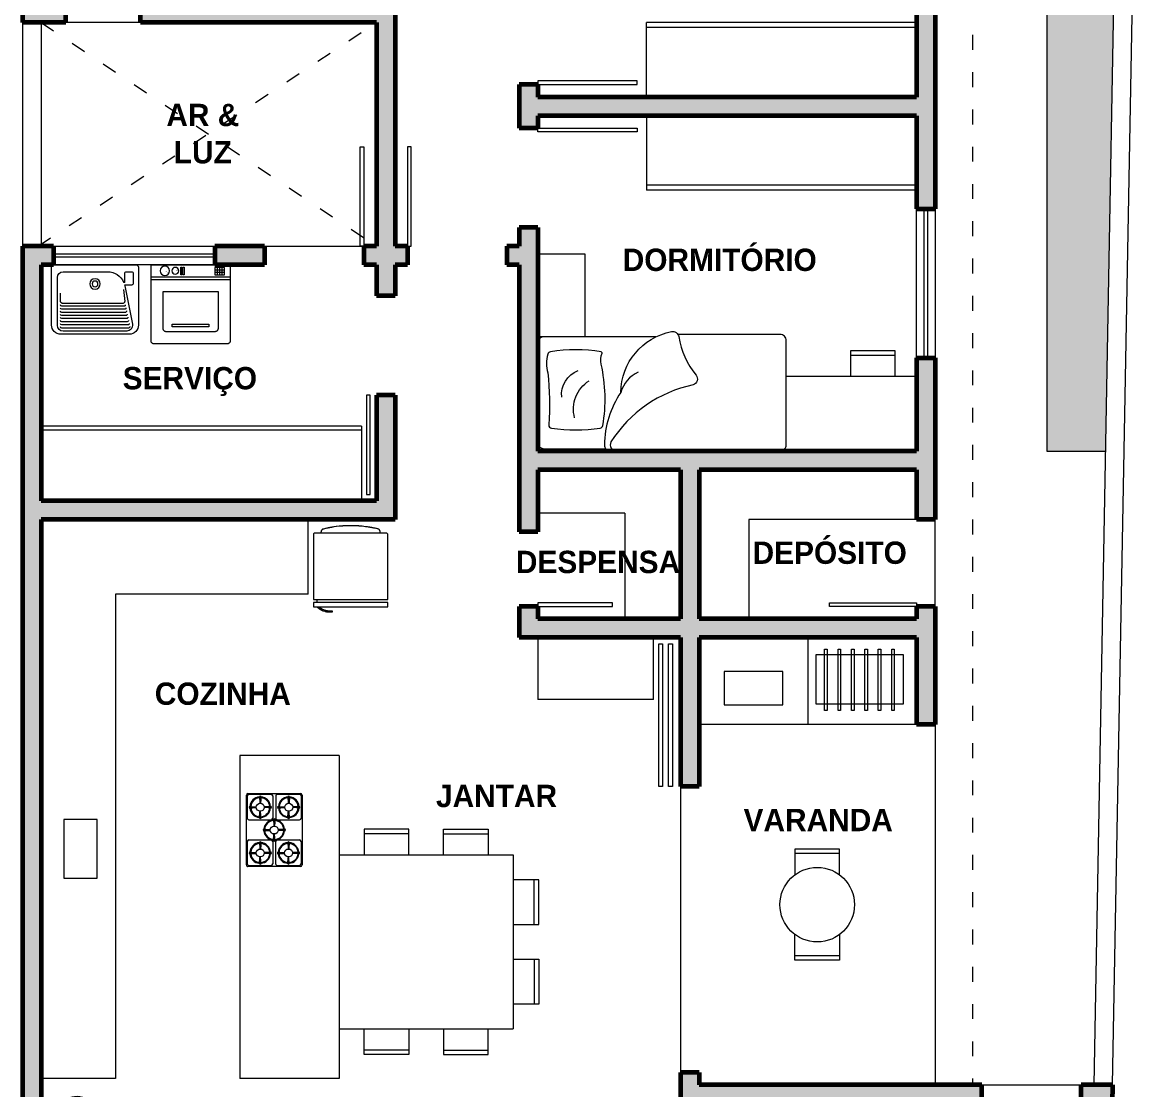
# Model space of a CAD drawing. Header units: millimetres. Extents: x 138.2 to 179, y 16 to 49.9.
# Drawn here: x 145.27 to 154.33, y 30.19 to 38.78 of the extents above; entities that cross this region are included whole.
import ezdxf

# ---------------------------------------------------------------- set-up
doc = ezdxf.new("R2010")
doc.units = ezdxf.units.MM
doc.linetypes.add('ACAD_ISO03W100', pattern=[30, 12, -18])
for name, color, linetype, lineweight in [('PA-plantas', 74, 'Continuous', 5), ('wv_esquadria', 154, 'Continuous', 5), ('wv_grama', 103, 'Continuous', 9), ('wv_legenda', 245, 'Continuous', 9), ('wv_moveis2', 252, 'Continuous', 5), ('wv_parede', 24, 'Continuous', 60), ('wv_paredeHATCH', 11, 'Continuous', 9), ('wv_projecao', 42, 'Continuous', 20), ('wv_terreno', 183, 'Continuous', 20)]:
    doc.layers.add(name, color=color, linetype=linetype, lineweight=lineweight)
doc.styles.add('textstyle6', font='')
doc.styles.get('textstyle6').set_extended_font_data('Fira Code SemiBold', bold=True)

# ---------------------------------------------------------------- blocks, each defined once
blk = doc.blocks.new('*U48')
for points in [[(-0.45, -0.9508), (-0.45, -0.05, -0.414214), (-0.4, 0), (0.4, 0, -0.414214), (0.45, -0.05), (0.45, -0.5467)], [(-0.1651, -0.8077, -0.214606), (-0.0032, -0.6681, -0.145992), (0.4196, -0.5367, -0.416585), (0.47, -0.5867)], [(-0.0032, -0.6681, 0.353448), (-0.4922, -1.0752, 0.420138), (-0.4519, -1.1342, -0.124358), (-0.142, -1.2742, 0.526348), (-0.0632, -1.25, -0.203539), (0.3957, -0.5891, -0.571932), (0.47, -0.6328)], [(0.47, -0.5867), (0.47, -1.95, -0.414214), (0.42, -2), (-0.42, -2, -0.414214), (-0.47, -1.95), (-0.47, -1.1271)]]:
    blk.add_lwpolyline(points, format="xyb")
blk.add_lwpolyline([(0.2578, -0.0875, -0.400937), (0.2859, -0.1103, -0.064456), (0.2851, -0.5019, -0.330691), (0.2634, -0.5242, -0.095544), (-0.2294, -0.5105, 0.134548), (-0.3176, -0.5171, -0.468074), (-0.3292, -0.5103, -0.080263), (-0.33, -0.1011, -0.289335), (-0.3116, -0.0802, -0.140646), (-0.1609, -0.0792, 0.050635)], format="xyb", close=True)
for centre, radius, start, end in [((0.0169, -0.4035), 0.2124, 85.00231, 157.94342), ((0.1329, -0.5579), 0.2709, 75.1892, 147.90522)]:
    blk.add_arc(centre, radius, start, end)
blk = doc.blocks.new('*U47')
for points in [[(-0.18, 0), (-0.18, -0.2069), (0.18, -0.2069), (0.18, 0)], [(-0.18, -0.171), (0.18, -0.171)]]:
    blk.add_lwpolyline(points)
blk = doc.blocks.new('*U53')
at = {"layer": 'wv_moveis2'}
blk.add_lwpolyline([(-0.0104, 0.2468), (0.0104, 0.2468), (0.0104, -0.2468), (-0.0104, -0.2468)], close=True, dxfattribs=at)
blk = doc.blocks.new('*U54')
at = {"color": 0, "linetype": 'ByBlock', "lineweight": -2}
for p in [(0, 0), (0.1081, 0), (0.2163, 0), (0.3244, 0), (0.4325, 0), (0.5406, 0)]:
    blk.add_blockref('*U53', p, dxfattribs=at)
blk = doc.blocks.new('*U55')
for points in [[(0.2553, 0.7025), (0.2533, 0.7045), (0.2523, 0.7052), (0.2516, 0.7059), (0.2509, 0.7062), (0.2502, 0.7069), (0.2492, 0.7076), (0.2485, 0.7082), (0.2475, 0.7089), (0.2462, 0.7103), (0.2451, 0.7106), (0.2445, 0.7113), (0.2435, 0.712), (0.2428, 0.7126), (0.2421, 0.713), (0.2411, 0.7137), (0.2404, 0.7143), (0.2394, 0.7147), (0.2387, 0.7154), (0.2377, 0.716), (0.2367, 0.7164), (0.236, 0.717), (0.235, 0.7174), (0.2343, 0.7181), (0.2333, 0.7184), (0.2326, 0.7191), (0.2316, 0.7194), (0.2306, 0.7201), (0.2299, 0.7204), (0.2289, 0.7208), (0.2279, 0.7215), (0.2272, 0.7218), (0.2262, 0.7221), (0.2252, 0.7228), (0.2245, 0.7231), (0.2235, 0.7235), (0.2225, 0.7242), (0.2214, 0.7245), (0.2208, 0.7248), (0.2167, 0.7262), (0.216, 0.7269), (0.212, 0.7282), (0.2113, 0.7286), (0.2103, 0.7286), (0.2042, 0.7306), (0.2035, 0.7306), (0.2005, 0.7316), (0.1994, 0.7316), (0.1984, 0.7319), (0.1974, 0.7319), (0.1954, 0.7326), (0.1944, 0.7326), (0.1933, 0.733), (0.1923, 0.733), (0.1913, 0.7333), (0.1903, 0.7333), (0.1893, 0.7336), (0.1872, 0.7336), (0.1862, 0.734), (0.1845, 0.734), (0.1835, 0.7343), (0.1795, 0.7343), (0.1784, 0.7347), (0.1673, 0.7347), (0.1527, 0.7347), (0.152, 0.7347), (0.15, 0.7357), (0.1493, 0.737), (0.1493, 0.738), (0.1493, 0.7445), (0.1503, 0.7445), (0.1514, 0.7448), (0.1524, 0.7448), (0.1534, 0.7452), (0.1544, 0.7452), (0.1554, 0.7455), (0.1578, 0.7455), (0.1588, 0.7458), (0.1619, 0.7458), (0.1629, 0.7462), (0.1683, 0.7462), (0.1693, 0.7465), (0.1768, 0.7465), (0.1778, 0.7462), (0.1818, 0.7462), (0.1828, 0.7458), (0.1862, 0.7458), (0.1872, 0.7455), (0.1893, 0.7455), (0.1903, 0.7452), (0.1913, 0.7452), (0.1923, 0.7448), (0.1933, 0.7448), (0.1947, 0.7445), (0.1957, 0.7445), (0.1967, 0.7441), (0.1977, 0.7441), (0.1998, 0.7435), (0.2008, 0.7435), (0.2028, 0.7428), (0.2038, 0.7428), (0.2069, 0.7418), (0.2079, 0.7418), (0.2231, 0.7367), (0.2238, 0.736), (0.2279, 0.7347), (0.2289, 0.734), (0.2299, 0.7336), (0.2306, 0.7333), (0.2316, 0.7326), (0.2326, 0.7323), (0.2336, 0.7316), (0.2347, 0.7313), (0.2353, 0.7309), (0.2363, 0.7303), (0.2374, 0.7299), (0.2384, 0.7292), (0.2391, 0.7286), (0.2401, 0.7282), (0.2411, 0.7275), (0.2418, 0.7272), (0.2438, 0.7259), (0.2445, 0.7255), (0.2465, 0.7242), (0.2472, 0.7238), (0.2482, 0.7231), (0.2489, 0.7225), (0.2499, 0.7218), (0.2506, 0.7215), (0.2516, 0.7208), (0.2523, 0.7201), (0.2533, 0.7194), (0.254, 0.7187), (0.255, 0.7181), (0.2556, 0.7174), (0.2567, 0.7167), (0.2573, 0.716), (0.2584, 0.7154), (0.2597, 0.714), (0.2607, 0.7133), (0.2614, 0.7126), (0.2624, 0.712), (0.2644, 0.7099), (0.2655, 0.7093), (0.2661, 0.7086), (0.2668, 0.7076), (0.2675, 0.7069), (0.2685, 0.7062), (0.2699, 0.7049), (0.2705, 0.7038), (0.2719, 0.7025)], [(0.2895, 0.1096), (0.2905, 0.1096), (0.2912, 0.1099), (0.2922, 0.1099), (0.2929, 0.1103), (0.2936, 0.1103), (0.2956, 0.1113), (0.2963, 0.112), (0.297, 0.1123), (0.2993, 0.1147), (0.2997, 0.1154), (0.3, 0.1157), (0.3, 0.1164), (0.3003, 0.117), (0.3007, 0.117), (0.3007, 0.1181), (0.301, 0.1187), (0.301, 0.1194), (0.3014, 0.1201), (0.3014, 0.1214), (0.3014, 0.6436), (-0.2986, 0.6436), (-0.2986, 0.1214), (-0.2986, 0.1198), (-0.2983, 0.1191), (-0.2983, 0.1181), (-0.2966, 0.1147), (-0.2939, 0.112), (-0.2905, 0.1103), (-0.2898, 0.1103), (-0.2892, 0.1099), (0.2909, 0.1099)], [(0.2719, 0.6669), (0.2719, 0.6436)], [(-0.2367, 0.1099), (-0.2367, 0.0991), (-0.2367, 0.0984), (-0.2363, 0.0977), (-0.2363, 0.0954), (-0.236, 0.0947), (-0.236, 0.0937), (-0.2353, 0.0923), (-0.2353, 0.0913), (-0.235, 0.0906), (-0.2347, 0.0896), (-0.2343, 0.0889), (-0.2336, 0.0883), (-0.2336, 0.0879), (-0.2333, 0.0869), (-0.2323, 0.0859), (-0.2319, 0.0852), (-0.2313, 0.0845), (-0.2309, 0.0839), (-0.2286, 0.0815), (-0.2279, 0.0812), (-0.2269, 0.0801), (-0.2262, 0.0798), (-0.2255, 0.0791), (-0.2248, 0.0788), (-0.2238, 0.0784), (-0.2204, 0.0767), (-0.2194, 0.0767), (-0.2187, 0.0764), (-0.2181, 0.0764), (-0.2174, 0.0761), (-0.2065, 0.0734), (-0.2038, 0.073), (-0.1957, 0.071), (-0.193, 0.0707), (-0.1876, 0.0693), (-0.1849, 0.069), (-0.1795, 0.0676), (-0.1768, 0.0673), (-0.174, 0.0666), (-0.1713, 0.0663), (-0.1686, 0.0656), (-0.1659, 0.0652), (-0.1632, 0.0646), (-0.1605, 0.0642), (-0.1578, 0.0635), (-0.1551, 0.0632), (-0.1524, 0.0625), (-0.1442, 0.0615), (-0.1415, 0.0608), (-0.1334, 0.0598), (-0.1307, 0.0591), (-0.1226, 0.0581), (-0.1195, 0.0578), (-0.0924, 0.0544), (-0.0894, 0.0544), (-0.0813, 0.0534), (-0.0786, 0.0534), (-0.0731, 0.0527), (-0.0704, 0.0527), (-0.0674, 0.0524), (-0.0647, 0.052), (-0.062, 0.052), (-0.0593, 0.0517), (-0.0565, 0.0517), (-0.0538, 0.0514), (-0.0511, 0.0514), (-0.0481, 0.051), (-0.0427, 0.051), (-0.04, 0.0507), (-0.0345, 0.0507), (-0.0318, 0.0503), (-0.0234, 0.0503), (-0.0207, 0.05), (0.0207, 0.05), (0.0234, 0.0503), (0.0318, 0.0503), (0.0345, 0.0507), (0.04, 0.0507), (0.0427, 0.051), (0.0484, 0.051), (0.0511, 0.0514), (0.0538, 0.0514), (0.0565, 0.0517), (0.0593, 0.0517), (0.062, 0.052), (0.0647, 0.052), (0.0677, 0.0524), (0.0704, 0.0527), (0.0731, 0.0527), (0.0786, 0.0534), (0.0813, 0.0534), (0.0867, 0.0541), (0.0897, 0.0544), (0.0924, 0.0544), (0.1141, 0.0571), (0.1172, 0.0574), (0.1334, 0.0595), (0.1361, 0.0602), (0.1442, 0.0612), (0.147, 0.0619), (0.1524, 0.0625), (0.1551, 0.0632), (0.1578, 0.0635), (0.1605, 0.0642), (0.1632, 0.0646), (0.1663, 0.0649), (0.169, 0.0656), (0.1717, 0.0659), (0.1771, 0.0673), (0.1798, 0.0676), (0.1825, 0.0683), (0.1852, 0.0686), (0.1876, 0.0693), (0.1903, 0.07), (0.193, 0.0703), (0.2011, 0.0723), (0.2038, 0.0727), (0.2201, 0.0767), (0.2208, 0.0767), (0.2214, 0.0771), (0.2221, 0.0771), (0.2231, 0.0774), (0.2238, 0.0778), (0.2248, 0.0781), (0.2262, 0.0788), (0.2272, 0.0791), (0.2279, 0.0798), (0.2292, 0.0805), (0.2306, 0.0818), (0.2313, 0.0822), (0.2336, 0.0845), (0.234, 0.0852), (0.235, 0.0862), (0.2353, 0.0869), (0.236, 0.0876), (0.2363, 0.0883), (0.2363, 0.0889), (0.237, 0.0896), (0.2374, 0.0903), (0.2377, 0.0913), (0.238, 0.092), (0.238, 0.093), (0.2384, 0.0937), (0.2387, 0.0947), (0.2387, 0.0954), (0.2391, 0.0964), (0.2391, 0.0988), (0.2394, 0.0994)], [(0.2394, 0.1093), (0.2394, 0.0994)]]:
    blk.add_lwpolyline(points)
blk.add_lwpolyline([(-0.2986, 0.6673), (0.3014, 0.6673), (0.3014, 0.7025), (-0.2986, 0.7025)], close=True)
blk = doc.blocks.new('*U45')
for p, q in [((-0.2939, 0.0887), (-0.2939, 0.5113)), ((-0.2881, 0.3256), (-0.2881, 0.5049)), ((-0.2811, 0.5241), (0.2811, 0.5241)), ((-0.2753, 0.5177), (-0.096, 0.5177)), ((-0.1897, 0.5043), (-0.1865, 0.4531)), ((-0.1833, 0.5043), (-0.1833, 0.5065)), ((-0.1833, 0.5043), (-0.1833, 0.4514)), ((-0.1769, 0.5043), (-0.1801, 0.4531)), ((-0.0832, 0.3256), (-0.0832, 0.5049)), ((0.0803, 0.3241), (0.0803, 0.5034)), ((0.0931, 0.5162), (0.2724, 0.5162)), ((0.1786, 0.5028), (0.1818, 0.4516)), ((0.185, 0.5028), (0.185, 0.505)), ((0.185, 0.5028), (0.185, 0.4499)), ((0.1914, 0.5028), (0.1882, 0.4516)), ((0.2852, 0.3241), (0.2852, 0.5034)), ((0.2939, 0.5113), (0.2939, 0.0887)), ((-0.2708, 0.4168), (-0.273, 0.4168)), ((-0.2708, 0.4232), (-0.2196, 0.42)), ((-0.2708, 0.4168), (-0.2179, 0.4168)), ((-0.2708, 0.4104), (-0.2196, 0.4136)), ((-0.1897, 0.3294), (-0.1865, 0.3806)), ((-0.1833, 0.3294), (-0.1833, 0.3823)), ((-0.1769, 0.3294), (-0.1801, 0.3806)), ((-0.0959, 0.4168), (-0.1488, 0.4168)), ((-0.0959, 0.4232), (-0.1471, 0.42)), ((-0.0959, 0.4104), (-0.1471, 0.4136)), ((-0.0959, 0.4168), (-0.0937, 0.4168)), ((-0.0064, 0.3875), (-0.0032, 0.3362)), ((0, 0.3875), (0, 0.3897)), ((0, 0.3875), (0, 0.3346)), ((0.0064, 0.3875), (0.0032, 0.3362)), ((0.0976, 0.4153), (0.0954, 0.4153)), ((0.0976, 0.4217), (0.1488, 0.4185)), ((0.0976, 0.4153), (0.1505, 0.4153)), ((0.0976, 0.4089), (0.1488, 0.4121)), ((0.1786, 0.3278), (0.1818, 0.3791)), ((0.185, 0.3278), (0.185, 0.3807)), ((0.1914, 0.3278), (0.1882, 0.3791)), ((0.2725, 0.4153), (0.2196, 0.4153)), ((0.2725, 0.4217), (0.2213, 0.4185)), ((0.2725, 0.4089), (0.2213, 0.4121)), ((0.2725, 0.4153), (0.2747, 0.4153)), ((-0.2881, 0.0963), (-0.2881, 0.2756)), ((-0.2753, 0.3128), (-0.096, 0.3128)), ((-0.2753, 0.2884), (-0.096, 0.2884)), ((-0.1897, 0.2749), (-0.1865, 0.2237)), ((-0.1833, 0.3294), (-0.1833, 0.3272)), ((-0.1833, 0.2749), (-0.1833, 0.2771)), ((-0.1833, 0.2749), (-0.1833, 0.222)), ((-0.1769, 0.2749), (-0.1801, 0.2237)), ((-0.0875, 0.3), (-0.0897, 0.3)), ((-0.0875, 0.3064), (-0.0362, 0.3032)), ((-0.0875, 0.3), (-0.0346, 0.3)), ((-0.0875, 0.2936), (-0.0362, 0.2968)), ((-0.0832, 0.0963), (-0.0832, 0.2756)), ((0.0875, 0.3), (0.0346, 0.3)), ((0.0875, 0.3064), (0.0362, 0.3032)), ((0.0875, 0.2936), (0.0362, 0.2968)), ((0.0803, 0.0963), (0.0803, 0.2756)), ((0.0875, 0.3), (0.0897, 0.3)), ((0.0931, 0.3113), (0.2724, 0.3113)), ((0.0931, 0.2884), (0.2724, 0.2884)), ((0.1786, 0.2749), (0.1818, 0.2237)), ((0.185, 0.3278), (0.185, 0.3257)), ((0.185, 0.2749), (0.185, 0.2771)), ((0.185, 0.2749), (0.185, 0.222)), ((0.1914, 0.2749), (0.1882, 0.2237)), ((0.2852, 0.0963), (0.2852, 0.2756)), ((-0.2708, 0.1875), (-0.273, 0.1875)), ((-0.2708, 0.1939), (-0.2196, 0.1907)), ((-0.2708, 0.1875), (-0.2179, 0.1875)), ((-0.2708, 0.1811), (-0.2196, 0.1843)), ((-0.0959, 0.1875), (-0.1488, 0.1875)), ((-0.0959, 0.1939), (-0.1471, 0.1907)), ((-0.0959, 0.1811), (-0.1471, 0.1843)), ((-0.0959, 0.1875), (-0.0937, 0.1875)), ((-0.0064, 0.2125), (-0.0032, 0.2638)), ((0, 0.2125), (0, 0.2654)), ((0, 0.2125), (0, 0.2103)), ((0.0064, 0.2125), (0.0032, 0.2638)), ((0.0976, 0.1875), (0.0954, 0.1875)), ((0.0976, 0.1939), (0.1488, 0.1907)), ((0.0976, 0.1875), (0.1505, 0.1875)), ((0.0976, 0.1811), (0.1488, 0.1843)), ((0.2725, 0.1875), (0.2196, 0.1875)), ((0.2725, 0.1939), (0.2213, 0.1907)), ((0.2725, 0.1811), (0.2213, 0.1843)), ((0.2725, 0.1875), (0.2747, 0.1875)), ((-0.1897, 0.1), (-0.1865, 0.1512)), ((-0.1833, 0.1), (-0.1833, 0.1529)), ((-0.1833, 0.1), (-0.1833, 0.0978)), ((-0.1769, 0.1), (-0.1801, 0.1512)), ((0.1786, 0.1), (0.1818, 0.1512)), ((0.185, 0.1), (0.185, 0.1529)), ((0.185, 0.1), (0.185, 0.0978)), ((0.1914, 0.1), (0.1882, 0.1512)), ((0.2811, 0.0759), (-0.2811, 0.0759)), ((-0.2753, 0.0835), (-0.096, 0.0835)), ((0.0931, 0.0835), (0.2724, 0.0835))]:
    blk.add_line(p, q)
for centre in [(-0.1833, 0.4168), (0.185, 0.4153), (0, 0.3), (-0.1833, 0.1875), (0.185, 0.1875)]:
    blk.add_circle(centre, 0.032)
for centre, radius, start, end in [((-0.2811, 0.5113), 0.0128, 90, 180), ((-0.2753, 0.5049), 0.0128, 90, 180), ((-0.1833, 0.4168), 0.0832, 94.21993, 175.78007), ((-0.1833, 0.4168), 0.0768, 94.27357, 175.72643), ((-0.1833, 0.496), 0.0105, 52.34604, 127.65396), ((-0.1833, 0.4553), 0.0039, 214.84999, 325.15001), ((-0.1833, 0.4168), 0.0768, 4.27357, 85.72643), ((-0.1833, 0.4168), 0.0832, 4.21993, 85.78007), ((-0.096, 0.5049), 0.0128, 0, 90), ((0.0931, 0.5034), 0.0128, 90, 180), ((0.185, 0.4153), 0.0832, 94.21993, 175.78007), ((0.185, 0.4153), 0.0768, 94.27357, 175.72643), ((0.185, 0.4945), 0.0105, 52.34604, 127.65396), ((0.185, 0.4153), 0.0768, 4.27357, 85.72643), ((0.185, 0.4153), 0.0832, 4.21993, 85.78007), ((0.2724, 0.5034), 0.0128, 0, 90), ((0.2811, 0.5113), 0.0128, 0, 90), ((-0.2625, 0.4168), 0.0105, 142.34604, 217.65396), ((-0.1833, 0.4168), 0.0832, 184.21993, 265.78007), ((-0.1833, 0.4168), 0.0768, 184.27357, 265.72643), ((-0.2218, 0.4168), 0.0039, 304.84999, 55.15001), ((-0.1833, 0.3784), 0.0039, 34.84999, 145.15001), ((-0.1833, 0.4168), 0.0768, 274.27357, 355.72643), ((-0.1833, 0.4168), 0.0832, 274.21993, 355.78007), ((-0.1449, 0.4168), 0.0039, 124.84999, 235.15001), ((-0.1042, 0.4168), 0.0105, 322.34604, 37.65396), ((0, 0.3), 0.0832, 94.21993, 175.78007), ((0, 0.3), 0.0768, 94.27357, 175.72643), ((0, 0.3792), 0.0105, 52.34604, 127.65396), ((0, 0.3), 0.0768, 4.27357, 85.72643), ((0, 0.3), 0.0832, 4.21993, 85.78007), ((0.1059, 0.4153), 0.0105, 142.34604, 217.65396), ((0.185, 0.4153), 0.0832, 184.21993, 265.78007), ((0.185, 0.4153), 0.0768, 184.27357, 265.72643), ((0.1466, 0.4153), 0.0039, 304.84999, 55.15001), ((0.185, 0.4538), 0.0039, 214.84999, 325.15001), ((0.185, 0.3768), 0.0039, 34.84999, 145.15001), ((0.185, 0.4153), 0.0768, 274.27357, 355.72643), ((0.185, 0.4153), 0.0832, 274.21993, 355.78007), ((0.2235, 0.4153), 0.0039, 124.84999, 235.15001), ((0.2642, 0.4153), 0.0105, 322.34604, 37.65396), ((-0.2753, 0.3256), 0.0128, 180, 270), ((-0.2753, 0.2756), 0.0128, 90, 180), ((-0.1833, 0.3377), 0.0105, 232.34604, 307.65396), ((-0.1833, 0.2666), 0.0105, 52.34604, 127.65396), ((-0.096, 0.3256), 0.0128, 270, 0), ((-0.096, 0.2756), 0.0128, 0, 90), ((-0.0792, 0.3), 0.0105, 142.34604, 217.65396), ((0, 0.3), 0.0832, 184.21993, 265.78007), ((0, 0.3), 0.0768, 184.27357, 265.72643), ((-0.0385, 0.3), 0.0039, 304.84999, 55.15001), ((0, 0.3385), 0.0039, 214.84999, 325.15001), ((0, 0.3), 0.0768, 274.27357, 355.72643), ((0, 0.3), 0.0832, 274.21993, 355.78007), ((0.0385, 0.3), 0.0039, 124.84999, 235.15001), ((0.0931, 0.3241), 0.0128, 180, 270), ((0.0931, 0.2756), 0.0128, 90, 180), ((0.0792, 0.3), 0.0105, 322.34604, 37.65396), ((0.185, 0.3361), 0.0105, 232.34604, 307.65396), ((0.185, 0.2666), 0.0105, 52.34604, 127.65396), ((0.2724, 0.3241), 0.0128, 270, 0), ((0.2724, 0.2756), 0.0128, 0, 90), ((-0.2625, 0.1875), 0.0105, 142.34604, 217.65396), ((-0.1833, 0.1875), 0.0832, 94.21993, 175.78007), ((-0.1833, 0.1875), 0.0832, 184.21993, 265.78007), ((-0.1833, 0.1875), 0.0768, 94.27357, 175.72643), ((-0.1833, 0.1875), 0.0768, 184.27357, 265.72643), ((-0.2218, 0.1875), 0.0039, 304.84999, 55.15001), ((-0.1833, 0.2259), 0.0039, 214.84999, 325.15001), ((-0.1833, 0.1875), 0.0768, 4.27357, 85.72643), ((-0.1833, 0.1875), 0.0768, 274.27357, 355.72643), ((-0.1833, 0.1875), 0.0832, 4.21993, 85.78007), ((-0.1833, 0.1875), 0.0832, 274.21993, 355.78007), ((-0.1449, 0.1875), 0.0039, 124.84999, 235.15001), ((-0.1042, 0.1875), 0.0105, 322.34604, 37.65396), ((0, 0.2208), 0.0105, 232.34604, 307.65396), ((0, 0.2615), 0.0039, 34.84999, 145.15001), ((0.1059, 0.1875), 0.0105, 142.34604, 217.65396), ((0.185, 0.1875), 0.0832, 94.21993, 175.78007), ((0.185, 0.1875), 0.0832, 184.21993, 265.78007), ((0.185, 0.1875), 0.0768, 94.27357, 175.72643), ((0.185, 0.1875), 0.0768, 184.27357, 265.72643), ((0.1466, 0.1875), 0.0039, 304.84999, 55.15001), ((0.185, 0.2259), 0.0039, 214.84999, 325.15001), ((0.185, 0.1875), 0.0768, 4.27357, 85.72643), ((0.185, 0.1875), 0.0768, 274.27357, 355.72643), ((0.185, 0.1875), 0.0832, 4.21993, 85.78007), ((0.185, 0.1875), 0.0832, 274.21993, 355.78007), ((0.2235, 0.1875), 0.0039, 124.84999, 235.15001), ((0.2642, 0.1875), 0.0105, 322.34604, 37.65396), ((-0.2753, 0.0963), 0.0128, 180, 270), ((-0.1833, 0.1083), 0.0105, 232.34604, 307.65396), ((-0.1833, 0.149), 0.0039, 34.84999, 145.15001), ((-0.096, 0.0963), 0.0128, 270, 0), ((0.0931, 0.0963), 0.0128, 180, 270), ((0.185, 0.1083), 0.0105, 232.34604, 307.65396), ((0.185, 0.149), 0.0039, 34.84999, 145.15001), ((0.2724, 0.0963), 0.0128, 270, 0), ((-0.2811, 0.0887), 0.0128, 180, 270), ((0.2811, 0.0887), 0.0128, 270, 0)]:
    blk.add_arc(centre, radius, start, end)
blk = doc.blocks.new('A$C5B974DF5')
for centre, major_axis, start_param, end_param in [((0.296, 0.962), (0.302, 0.302), 5.35872, 6.49387), ((-1.791, 0.347), (1.818, 1.818), 5.727281, 5.855713), ((1.046, 0.944), (0.221, 0.221), 0.281604, 2.584972), ((0.316, 0.557), (-0.275, 0.275), 4.873804, 6.444047), ((0.224, 0.564), (0.574, 0), 0.129154, 1.640711), ((-0.173, 0.3), (0.71, 0.71), 5.920989, 6.446769), ((1.145, 0.653), (0.345, 0), 6.091156, 9.360459), ((0.452, 0.388), (0.413, 0), 0.629332, 2.978477), ((0.275, 0.485), (0.321, 0.321), 6.263414, 7.059516), ((1.185, 0.648), (-0.231, 0.231), 5.137978, 6.985349), ((0.406, 0.378), (0.257, 0.257), 0.13801, 1.995733), ((0.545, 0.306), (-0.298, 0.298), 5.765828, 7.572936), ((0.455, 0.369), (-0.22, 0.22), 5.331661, 6.73813), ((0.894, 0.066), (-0.558, 0), 4.881356, 6.362513), ((0.8, 0.219), (-0.323, 0.323), 5.690504, 7.275741), ((1.879, 0.352), (0.802, 0.802), 2.087284, 2.571272), ((2.908, 0.194), (-1.492, 1.492), 0.594726, 0.877706), ((0.767, 0.297), (0.252, 0.252), 4.844094, 6.995366), ((0.72, 0.239), (-0.267, 0.267), 3.55685, 5.282974), ((0.889, 0.22), (0.442, 0), 6.199655, 7.938136), ((1.011, 0.427), (0.229, 0.229), 5.216545, 7.457203)]:
    blk.add_ellipse(centre, major_axis=major_axis, ratio=1, start_param=start_param, end_param=end_param)
blk = doc.blocks.new('tanque')
for p, q in [((0.2749, 0.5592), (-0.2749, 0.5592)), ((-0.3495, 0.4846), (-0.3495, 0.0186)), ((-0.3029, 0.4874), (-0.3029, 0.1025)), ((0.2701, 0.5089), (-0.2684, 0.5089)), ((0.265, 0.4837), (-0.2684, 0.4837)), ((0.26, 0.4585), (-0.2684, 0.4585)), ((0.2553, 0.534), (-0.2563, 0.534)), ((0.2389, 0.1683), (0.3009, 0.4779)), ((0.3495, 0.0186), (0.3495, 0.4846)), ((0.255, 0.4334), (-0.2684, 0.4334)), ((0.2499, 0.4082), (-0.2684, 0.4082)), ((0.2449, 0.383), (-0.2684, 0.383)), ((-0.2777, 0.2982), (-0.2777, 0.2276)), ((0.2398, 0.3579), (-0.2684, 0.3579)), ((0.2348, 0.3327), (-0.2684, 0.3327)), ((-0.2684, 0.3076), (0.2297, 0.3076)), ((0.2292, 0.1981), (0.2389, 0.2964)), ((0.2393, 0.139), (0.2393, 0.0652)), ((0.2433, 0.162), (0.2982, 0.162)), ((0.3075, 0.0652), (0.3075, 0.1526)), ((-0.3309, 0), (0.3309, 0)), ((-0.2563, 0.0559), (0.1018, 0.0559)), ((0.2486, 0.0559), (0.2982, 0.0559))]:
    blk.add_line(p, q)
for radius in [0.0419, 0.0233]:
    blk.add_circle((0, 0.1538), radius)
for centre, radius, start, end in [((-0.2749, 0.4846), 0.0746, 90, 180), ((0.2749, 0.4846), 0.0746, 0, 90), ((-0.2563, 0.4874), 0.0466, 90, 180), ((-0.2684, 0.4995), 0.00932, 90, 180), ((-0.2684, 0.4744), 0.00932, 90, 180), ((-0.2684, 0.4492), 0.00932, 90, 180), ((0.2553, 0.4874), 0.0466, 348.25466, 90), ((0.26, 0.4492), 0.00932, 348.66984, 90), ((0.265, 0.4744), 0.00932, 348.66984, 90), ((0.2701, 0.4995), 0.00932, 348.66984, 90), ((-0.2684, 0.4241), 0.00932, 90, 180), ((-0.2684, 0.3989), 0.00932, 90, 180), ((-0.2684, 0.3737), 0.00932, 90, 180), ((0.2449, 0.3737), 0.00932, 348.66984, 90), ((0.2499, 0.3989), 0.00932, 348.66984, 90), ((0.255, 0.4241), 0.00932, 348.66984, 90), ((-0.2684, 0.3486), 0.00932, 90, 180), ((-0.2684, 0.3234), 0.00932, 90, 180), ((-0.2684, 0.2982), 0.00932, 90, 180), ((0.2297, 0.2982), 0.00932, 348.66984, 90), ((0.2348, 0.3234), 0.00932, 348.66984, 90), ((0.2398, 0.3486), 0.00932, 348.66984, 90), ((-0.2563, 0.1025), 0.0466, 180, 270), ((0.1018, 0.1957), 0.1398, 270, 336.86257), ((0.2346, 0.139), 0.00466, 0, 156.86257), ((0.2433, 0.1666), 0.00466, 168.37739, 270), ((0.2982, 0.1526), 0.00932, 0, 90), ((-0.3309, 0.0186), 0.0186, 180, 270), ((0.2486, 0.0652), 0.00932, 180, 270), ((0.2982, 0.0652), 0.00932, 270, 0), ((0.3309, 0.0186), 0.0186, 270, 0)]:
    blk.add_arc(centre, radius, start, end)
blk = doc.blocks.new('maq_lavar')
for points in [[(-0.3185, 0.6126), (-0.3185, 0), (0.3185, 0), (0.3185, 0.6126), (0.3185, 0.616), (0.3182, 0.6166), (0.3182, 0.6176), (0.3178, 0.6183), (0.3178, 0.619), (0.3171, 0.6204), (0.3168, 0.6214), (0.3165, 0.6221), (0.3161, 0.6231), (0.3154, 0.6244), (0.3151, 0.6248), (0.3151, 0.6255), (0.3141, 0.6265), (0.3137, 0.6271), (0.3124, 0.6285), (0.312, 0.6292), (0.3097, 0.6316), (0.309, 0.6319), (0.308, 0.6326), (0.3076, 0.6329), (0.3063, 0.6336), (0.3056, 0.6343), (0.3049, 0.6343), (0.3042, 0.6346), (0.3032, 0.635), (0.3025, 0.6353), (0.3015, 0.6356), (0.3008, 0.636), (0.2998, 0.6363), (0.2992, 0.6363), (0.2985, 0.6367), (0.2964, 0.6367), (0.2958, 0.637), (0.2941, 0.637), (-0.2941, 0.637), (-0.2958, 0.637), (-0.2968, 0.6367), (-0.2985, 0.6367), (-0.2992, 0.6363), (-0.2998, 0.6363), (-0.3005, 0.636), (-0.3012, 0.636), (-0.3019, 0.6356), (-0.3029, 0.6353), (-0.3032, 0.635), (-0.3039, 0.6346), (-0.3046, 0.6346), (-0.3053, 0.6343), (-0.3059, 0.6336), (-0.307, 0.6333), (-0.3073, 0.6329), (-0.308, 0.6326), (-0.309, 0.6316), (-0.3097, 0.6312), (-0.3131, 0.6278), (-0.3134, 0.6271), (-0.3144, 0.6261), (-0.3151, 0.6248), (-0.3151, 0.6244), (-0.3158, 0.6238), (-0.3161, 0.6231), (-0.3161, 0.6224), (-0.3165, 0.6217), (-0.3168, 0.6207), (-0.3171, 0.62), (-0.3175, 0.619), (-0.3178, 0.6183), (-0.3178, 0.6173), (-0.3182, 0.6166), (-0.3182, 0.6146), (-0.3185, 0.6139)], [(0.196, 0.5389), (-0.196, 0.5389), (-0.1987, 0.5389), (-0.1994, 0.5386), (-0.2007, 0.5386), (-0.2014, 0.5382), (-0.2021, 0.5382), (-0.2035, 0.5376), (-0.2045, 0.5376), (-0.2051, 0.5372), (-0.2062, 0.5369), (-0.2068, 0.5362), (-0.2075, 0.5359), (-0.2082, 0.5359), (-0.2092, 0.5348), (-0.2099, 0.5345), (-0.2106, 0.5338), (-0.2113, 0.5335), (-0.2153, 0.5294), (-0.2157, 0.5287), (-0.2163, 0.5281), (-0.2167, 0.5274), (-0.2174, 0.5267), (-0.2174, 0.526), (-0.2177, 0.5253), (-0.2184, 0.5247), (-0.2184, 0.524), (-0.2187, 0.5233), (-0.2191, 0.5223), (-0.2194, 0.5216), (-0.2197, 0.5206), (-0.2197, 0.5199), (-0.2201, 0.5192), (-0.2201, 0.5175), (-0.2204, 0.5165), (-0.2204, 0.5145), (-0.2204, 0.2155), (0.2208, 0.2155), (0.2208, 0.5145), (0.2208, 0.5152), (0.2204, 0.5158), (0.2204, 0.5186), (0.2201, 0.5192), (0.2201, 0.5199), (0.2197, 0.5206), (0.2197, 0.5213), (0.2194, 0.5219), (0.2191, 0.523), (0.2187, 0.5236), (0.2184, 0.5247), (0.217, 0.5274), (0.2163, 0.5281), (0.216, 0.5287), (0.2146, 0.5301), (0.2143, 0.5308), (0.2113, 0.5338), (0.2106, 0.5342), (0.2099, 0.5348), (0.2092, 0.5348), (0.2082, 0.5359), (0.2075, 0.5362), (0.2065, 0.5365), (0.2058, 0.5369), (0.2048, 0.5372), (0.2041, 0.5376), (0.2031, 0.5379), (0.2024, 0.5382), (0.2014, 0.5382), (0.2007, 0.5386), (0.1994, 0.5386), (0.1987, 0.5389)], [(-0.1492, 0.4778), (0.1468, 0.4778), (0.1468, 0.5006), (-0.1492, 0.5006)], [(-0.0792, 0.018), (-0.0694, 0.018), (-0.0694, 0.0801), (-0.0792, 0.0801)], [(-0.0626, 0.018), (-0.0528, 0.018), (-0.0528, 0.0801), (-0.0626, 0.0801)], [(0.1956, 0.0224), (0.1956, 0.0814), (0.274, 0.0814), (0.274, 0.0224)]]:
    blk.add_lwpolyline(points, close=True)
for points in [[(-0.3185, 0.1174), (0.3185, 0.1174)], [(-0.3185, 0.0977), (0.3185, 0.0977)], [(0.274, 0.0618), (0.1956, 0.0618)], [(0.274, 0.0421), (0.1956, 0.0421)], [(0.2153, 0.0814), (0.2153, 0.0224)], [(0.235, 0.0814), (0.235, 0.0224)], [(0.2544, 0.0814), (0.2544, 0.0224)]]:
    blk.add_lwpolyline(points)
for centre, radius in [((-0.2072, 0.0486), 0.038), ((-0.1238, 0.0484), 0.0277)]:
    blk.add_circle(centre, radius)
for points in [[(-0.1749, 0.0682), (-0.1739, 0.0665), (-0.2031, 0.0519), (-0.2021, 0.0502)], [(-0.0959, 0.0495), (-0.0959, 0.0475), (-0.1186, 0.0495), (-0.1186, 0.0475)]]:
    blk.add_solid(points)

msp = doc.modelspace()

# ---------------------------------------------------------------- hatches: boundary and pattern name
at = {"layer": 'wv_grama', "transparency": 33554687}
h = msp.add_hatch(dxfattribs=at)
h.set_pattern_fill('CROSS', color=256, scale=0.01, style=0, pattern_type=0)
h.set_pattern_definition([(0, (-2.8519, 3e-16), (0.0635, 0.0635), [0.03175, -0.09525]), (90, (-2.836025, -0.015875), (-0.0635, 0.0635), [0.03175, -0.09525])])
edge = h.paths.add_edge_path(flags=0)
edge.add_line((151.4202, 25.1251), (150.6683, 25.1251))
edge.add_line((150.6683, 25.1251), (150.6683, 24.7751))
edge.add_line((150.6683, 24.7751), (149.6683, 24.7751))
edge.add_line((149.6683, 24.7751), (149.6683, 25.1251))
edge.add_line((149.6683, 25.1251), (148.7683, 25.1251))
edge.add_line((148.7683, 25.1251), (148.7683, 25.6825))
edge.add_line((148.7683, 25.6825), (145.8683, 25.6825))
edge.add_line((145.8683, 25.6825), (145.2683, 25.6825))
edge.add_line((145.2683, 25.6825), (145.2683, 20.7653))
edge.add_arc((145.2683, 20.6825), 0.0828, -0.45114, 90, ccw=False)
edge.add_line((145.3512, 20.6819), (149.5695, 20.6487))
edge.add_line((149.5695, 20.6487), (151.4202, 20.6195))
edge.add_line((151.4202, 20.6195), (151.4202, 25.1251))
h.paths.add_polyline_path([(149.6683, 23.8751), (150.6683, 23.8751), (150.6683, 23.1751), (149.6683, 23.1751)], flags=0)
h.paths.add_polyline_path([(149.6683, 23.0751), (150.6683, 23.0751), (150.6683, 22.3751), (149.6683, 22.3751)], flags=0)
h.paths.add_polyline_path([(149.6683, 23.9751), (149.6683, 24.6751), (150.6683, 24.6751), (150.6683, 23.9751)], flags=0)
h.paths.add_polyline_path([(149.6683, 22.2751), (150.6683, 22.2751), (150.6683, 21.5751), (149.6683, 21.5751)], flags=0)
h.paths.add_polyline_path([(149.6683, 21.4751), (150.6683, 21.4751), (150.6683, 20.7751), (149.6683, 20.7751)], flags=0)
h.paths.add_polyline_path([(149.6683, 25.4751), (150.6683, 25.4751), (150.6683, 25.1251), (151.4202, 25.1251), (151.4202, 25.5751), (149.0683, 25.5751), (149.0683, 25.6825), (148.7683, 25.6825), (148.7683, 25.1251), (149.6683, 25.1251)], flags=0)
h.paths.add_polyline_path([(152.7202, 25.1251), (152.0202, 25.1251), (152.0202, 20.6101), (152.7202, 20.599)], flags=0)
h.paths.add_polyline_path([(152.7202, 25.5751), (152.0202, 25.5751), (152.0202, 25.1251), (152.7202, 25.1251)], flags=0)
h.paths.add_polyline_path([(153.962, 25.5751), (153.3202, 25.5751), (153.3202, 25.1251), (153.9538, 25.1251)], flags=0)
edge = h.paths.add_edge_path(flags=0)
edge.add_line((153.9538, 25.1251), (153.3202, 25.1251))
edge.add_line((153.3202, 25.1251), (153.3202, 20.5896))
edge.add_line((153.3202, 20.5896), (153.7879, 20.5822))
edge.add_arc((153.8707, 20.5809), 0.0828, 88.95202, 179.09778, ccw=False)
edge.add_line((153.8722, 20.6637), (153.9538, 25.1251))
h.paths.add_polyline_path([(154.1752, 45.4276), (149.7967, 45.5013), (145.4183, 45.534), (145.4183, 44.0751), (145.6183, 44.0751), (146.2183, 44.0751), (148.2683, 44.0751), (148.2683, 44.6751), (153.5183, 44.6751), (153.5183, 35.3251), (153.9904, 35.3251)], flags=0)
h.paths.add_polyline_path([(148.6436, 44.8507), (149.2415, 44.8507), (149.2415, 45.2704), (148.6436, 45.2704)], flags=0)
h.paths.add_polyline_path([(153.157, 44.8507), (153.7548, 44.8507), (153.7548, 45.2704), (153.157, 45.2704)], flags=0)
at = {"layer": 'wv_paredeHATCH', "transparency": 33554687}
h = msp.add_hatch(color=256, dxfattribs=at)
h.paths.add_polyline_path([(153.7943, 30.2251), (153.7943, 30.0751), (153.8943, 30.0751), (153.8221, 26.1251), (153.9721, 26.1251), (154.0471, 30.2251)], flags=0)
h.paths.add_polyline_path([(145.7183, 26.1251), (145.7183, 25.8325), (145.4183, 25.8325), (145.4183, 26.1251)], flags=0)
h.paths.add_polyline_path([(150.5683, 33.8251), (150.5683, 32.6251), (150.7183, 32.6251), (150.7183, 33.8251), (152.4683, 33.8251), (152.4683, 33.1251), (152.6183, 33.1251), (152.6183, 34.0751), (152.4683, 34.0751), (152.4683, 33.9751), (150.7183, 33.9751), (150.7183, 35.1751), (152.4683, 35.1751), (152.4683, 34.7751), (152.6183, 34.7751), (152.6183, 36.0751), (152.4683, 36.0751), (152.4683, 35.3251), (149.4183, 35.3251), (149.4183, 37.1251), (149.2683, 37.1251), (149.2683, 36.9751), (149.1683, 36.9751), (149.1683, 36.8251), (149.2683, 36.8251), (149.2683, 34.6751), (149.4183, 34.6751), (149.4183, 35.1751), (150.5683, 35.1751), (150.5683, 33.9751), (149.4183, 33.9751), (149.4183, 34.0751), (149.2683, 34.0751), (149.2683, 33.8251)], flags=0)
h.paths.add_polyline_path([(148.1183, 36.8251), (148.1183, 36.5751), (148.2683, 36.5751), (148.2683, 36.8251), (148.3683, 36.8251), (148.3683, 36.9751), (148.2683, 36.9751), (148.2683, 39.0251), (148.1183, 39.0251), (148.1183, 38.9251), (146.2183, 38.9251), (146.2183, 38.7751), (148.1183, 38.7751), (148.1183, 36.9751), (148.0183, 36.9751), (148.0183, 36.8251)], flags=0)
h.paths.add_polyline_path([(149.4183, 38.1751), (149.4183, 38.2751), (149.2683, 38.2751), (149.2683, 37.9251), (149.4183, 37.9251), (149.4183, 38.0251), (152.4683, 38.0251), (152.4683, 37.2751), (152.6183, 37.2751), (152.6183, 38.9251), (152.4683, 38.9251), (152.4683, 38.1751)], flags=0)
h.paths.add_polyline_path([(149.2683, 40.0751), (149.2683, 39.0751), (149.4183, 39.0751), (149.4183, 40.8751), (152.4683, 40.8751), (152.4683, 40.1251), (152.6183, 40.1251), (152.6183, 41.7251), (152.4683, 41.7251), (152.4683, 41.0251), (149.2683, 41.0251), (149.2683, 40.2251), (149.1683, 40.2251), (149.1683, 40.0751)], flags=0)
h.paths.add_polyline_path([(148.1183, 40.4251), (148.1183, 39.7251), (148.2683, 39.7251), (148.2683, 40.0751), (148.3683, 40.0751), (148.3683, 40.2251), (148.2683, 40.2251), (148.2683, 41.3751), (148.1183, 41.3751), (148.1183, 40.5751), (145.4183, 40.5751), (145.4183, 42.1751), (147.3183, 42.1751), (147.3183, 42.3251), (145.4183, 42.3251), (145.4183, 43.9251), (145.6183, 43.9251), (145.6183, 44.0751), (145.2683, 44.0751), (145.2683, 38.7751), (145.6183, 38.7751), (145.6183, 38.9251), (145.4183, 38.9251), (145.4183, 40.4251)], flags=0)
h.paths.add_polyline_path([(147.2183, 36.8251), (147.2183, 36.9751), (146.8183, 36.9751), (146.8183, 36.8251), (146.9406, 36.8251)], flags=0)
h.paths.add_polyline_path([(148.1183, 43.9251), (148.1183, 42.3251), (148.0183, 42.3251), (148.0183, 42.1751), (148.2683, 42.1751), (148.2683, 43.9251), (152.4683, 43.9251), (152.4683, 43.2251), (152.6183, 43.2251), (152.6183, 44.0751), (146.2183, 44.0751), (146.2183, 43.9251)], flags=0)
h.paths.add_polyline_path([(150.7683, 29.0751), (150.9183, 29.0751), (150.9183, 30.0751), (152.9943, 30.0751), (152.9943, 30.2251), (150.7183, 30.2251), (150.7183, 30.3251), (150.5683, 30.3251), (150.5683, 30.0751), (150.7683, 30.0751), (150.7683, 29.3251), (149.2183, 29.3251), (149.2183, 27.6251), (149.4683, 27.6251), (149.4683, 27.7751), (149.3683, 27.7751), (149.3683, 29.1751), (150.7683, 29.1751)], flags=0)
h.paths.add_polyline_path([(150.9183, 28.5751), (150.7683, 28.5751), (150.7683, 27.7751), (150.1683, 27.7751), (150.1683, 27.6251), (150.7683, 27.6251), (150.7683, 26.3251), (150.6683, 26.3251), (150.6683, 26.1251), (150.9183, 26.1251)], flags=0)
h.paths.add_polyline_path([(146.3183, 26.1251), (146.3183, 26.3251), (145.4183, 26.3251), (145.4183, 34.7751), (148.2683, 34.7751), (148.2683, 35.7751), (148.1183, 35.7751), (148.1183, 34.9251), (145.4183, 34.9251), (145.4183, 36.8251), (145.5183, 36.8251), (145.5183, 36.9751), (145.2683, 36.9751), (145.2683, 25.6825), (145.8683, 25.6825), (145.8683, 26.1251)], flags=0)
h.paths.add_polyline_path([(148.2183, 26.3251), (148.2183, 26.1251), (149.6683, 26.1251), (149.6683, 26.3251)], flags=0)

# ---------------------------------------------------------------- linework, layer by layer
at = {"layer": 'wv_esquadria'}
for p, q in [((146.2183, 38.7751), (145.6183, 38.7751)), ((152.4683, 36.0751), (152.4683, 37.2751)), ((152.5293, 36.0751), (152.5293, 37.2751)), ((152.5573, 37.2751), (152.5573, 36.0751)), ((152.6183, 37.2751), (152.6183, 36.0751)), ((145.5183, 36.9751), (146.8183, 36.9751)), ((145.5183, 36.9141), (146.8183, 36.9141)), ((146.8183, 36.8861), (145.5183, 36.8861)), ((146.8183, 36.8251), (145.5183, 36.8251))]:
    msp.add_line(p, q, dxfattribs=at)
for points in [[(149.4183, 38.2751), (150.2183, 38.2751), (150.2183, 38.3051), (149.4183, 38.3051)], [(149.4183, 37.9251), (150.2183, 37.9251), (150.2183, 37.8951), (149.4183, 37.8951)], [(148.0183, 36.9751), (147.9883, 36.9751), (147.9883, 37.7751), (148.0183, 37.7751)], [(148.3683, 36.9751), (148.3983, 36.9751), (148.3983, 37.7751), (148.3683, 37.7751)], [(148.0683, 35.7751), (148.0383, 35.7751), (148.0383, 34.9751), (148.0683, 34.9751)], [(149.4183, 34.0751), (150.0183, 34.0751), (150.0183, 34.1051), (149.4183, 34.1051)], [(152.4683, 34.0751), (151.7683, 34.0751), (151.7683, 34.1051), (152.4683, 34.1051)], [(150.3917, 32.6251), (150.3917, 33.7751), (150.4217, 33.7751), (150.4217, 32.6251)], [(150.4717, 32.6251), (150.4717, 33.7751), (150.5017, 33.7751), (150.5017, 32.6251)]]:
    msp.add_lwpolyline(points, close=True, dxfattribs=at)
at = {"layer": 'wv_moveis2'}
for p, q in [((152.4683, 38.7751), (150.2931, 38.7751)), ((150.2931, 38.1751), (150.2931, 38.7751)), ((152.4683, 38.7351), (150.2931, 38.7351)), ((150.2931, 38.0251), (150.2931, 37.4251)), ((152.4683, 37.4651), (150.2931, 37.4651)), ((152.4683, 37.4251), (150.2931, 37.4251)), ((152.4683, 35.9251), (151.4183, 35.9251)), ((147.9993, 35.5251), (145.4183, 35.5251)), ((147.9993, 35.5251), (147.9993, 34.9251)), ((147.9993, 35.4951), (145.4183, 35.4951)), ((150.1183, 34.8251), (149.4183, 34.8251)), ((150.1183, 34.8251), (150.1183, 33.9751)), ((147.5683, 34.1751), (147.5683, 34.7751)), ((152.4683, 34.7751), (151.1183, 34.7751)), ((151.1183, 34.7751), (151.1183, 33.9751)), ((147.5683, 34.1751), (146.0183, 34.1751)), ((146.0183, 34.1751), (146.0183, 30.2751)), ((149.4183, 33.8251), (149.4183, 33.3251)), ((150.3503, 33.3251), (150.3503, 33.8251)), ((151.5933, 33.8251), (151.5933, 33.1251)), ((150.3503, 33.3251), (149.4183, 33.3251)), ((152.4683, 33.1251), (150.7183, 33.1251)), ((147.8183, 32.8751), (147.0183, 32.8751)), ((147.0183, 32.8751), (147.0183, 30.2751)), ((147.8183, 32.8751), (147.8183, 30.2751)), ((147.8183, 32.0751), (149.2183, 32.0751)), ((149.2183, 32.0751), (149.2183, 30.6751)), ((147.8183, 30.6751), (149.2183, 30.6751)), ((146.0183, 30.2751), (145.4183, 30.2751)), ((147.8183, 30.2751), (147.0183, 30.2751))]:
    msp.add_line(p, q, dxfattribs=at)
for points in [[(149.4183, 36.9133), (149.7975, 36.9133), (149.7975, 36.2451), (149.4183, 36.2451)], [(152.3608, 33.6897), (152.3608, 33.2897), (151.6608, 33.2897), (151.6608, 33.6897)], [(151.3924, 33.5525), (150.9193, 33.5525), (150.9193, 33.2847), (151.3924, 33.2847)], [(145.8683, 31.8885), (145.8683, 32.3616), (145.6006, 32.3616), (145.6006, 31.8885)]]:
    msp.add_lwpolyline(points, close=True, dxfattribs=at)
msp.add_circle((151.6683, 31.6751), 0.3, dxfattribs=at)
at = {"layer": 'wv_parede'}
for p, q in [((145.2683, 44.0751), (145.2683, 38.7751)), ((148.2683, 39.0251), (148.2683, 36.9751)), ((145.6183, 38.7751), (145.6183, 38.9251)), ((146.2183, 38.7751), (146.2183, 38.9251)), ((152.4683, 38.9251), (152.4683, 38.1751)), ((152.6183, 38.9251), (152.6183, 37.2751)), ((145.6183, 38.7751), (145.2683, 38.7751)), ((148.1183, 38.7751), (146.2183, 38.7751)), ((148.1183, 38.7751), (148.1183, 36.9751)), ((149.4183, 38.2751), (149.2683, 38.2751)), ((149.2683, 38.2751), (149.2683, 37.9251)), ((149.4183, 38.2751), (149.4183, 38.1751)), ((152.4683, 38.1751), (149.4183, 38.1751)), ((152.4683, 38.0251), (149.4183, 38.0251)), ((149.4183, 38.0251), (149.4183, 37.9251)), ((152.4683, 38.0251), (152.4683, 37.2751)), ((149.4183, 37.9251), (149.2683, 37.9251)), ((152.4683, 37.2751), (152.6183, 37.2751)), ((149.4183, 37.1251), (149.2683, 37.1251)), ((149.2683, 37.1251), (149.2683, 36.9751)), ((149.4183, 37.1251), (149.4183, 35.3251)), ((145.2683, 36.9751), (145.2683, 25.6825)), ((145.5183, 36.9751), (145.2683, 36.9751)), ((145.5183, 36.9751), (145.5183, 36.8251)), ((147.2183, 36.9751), (146.8183, 36.9751)), ((146.8183, 36.9751), (146.8183, 36.8251)), ((147.2183, 36.9751), (147.2183, 36.8251)), ((148.1183, 36.9751), (148.0183, 36.9751)), ((148.0183, 36.9751), (148.0183, 36.8251)), ((148.3683, 36.9751), (148.2683, 36.9751)), ((148.3683, 36.9751), (148.3683, 36.8251)), ((149.2683, 36.9751), (149.1683, 36.9751)), ((149.1683, 36.9751), (149.1683, 36.8251)), ((145.4183, 36.8251), (145.4183, 34.9251)), ((145.5183, 36.8251), (145.4183, 36.8251)), ((147.2183, 36.8251), (146.8183, 36.8251)), ((148.1183, 36.8251), (148.0183, 36.8251)), ((148.1183, 36.8251), (148.1183, 36.5751)), ((148.3683, 36.8251), (148.2683, 36.8251)), ((148.2683, 36.8251), (148.2683, 36.5751)), ((149.2683, 36.8251), (149.1683, 36.8251)), ((149.2683, 36.8251), (149.2683, 34.6751)), ((148.2683, 36.5751), (148.1183, 36.5751)), ((152.4683, 36.0751), (152.6183, 36.0751)), ((152.4683, 36.0751), (152.4683, 35.3251)), ((152.6183, 36.0751), (152.6183, 34.7751)), ((148.2683, 35.7751), (148.1183, 35.7751)), ((148.1183, 35.7751), (148.1183, 34.9251)), ((148.2683, 35.7751), (148.2683, 34.7751)), ((152.4683, 35.3251), (149.4183, 35.3251)), ((149.4183, 35.1751), (149.4183, 34.6751)), ((150.5683, 35.1751), (149.4183, 35.1751)), ((150.5683, 35.1751), (150.5683, 33.9751)), ((152.4683, 35.1751), (150.7183, 35.1751)), ((150.7183, 35.1751), (150.7183, 33.9751)), ((152.4683, 35.1751), (152.4683, 34.7751)), ((148.1183, 34.9251), (145.4183, 34.9251)), ((148.2683, 34.7751), (145.4183, 34.7751)), ((145.4183, 34.7751), (145.4183, 26.3251)), ((152.6183, 34.7751), (152.4683, 34.7751)), ((149.4183, 34.6751), (149.2683, 34.6751)), ((149.4183, 34.0751), (149.2683, 34.0751)), ((149.2683, 34.0751), (149.2683, 33.8251)), ((149.4183, 34.0751), (149.4183, 33.9751)), ((152.6183, 34.0751), (152.4683, 34.0751)), ((152.4683, 34.0751), (152.4683, 33.9751)), ((152.6183, 34.0751), (152.6183, 33.1251)), ((150.5683, 33.9751), (149.4183, 33.9751)), ((152.4683, 33.9751), (150.7183, 33.9751)), ((150.5683, 33.8251), (149.2683, 33.8251)), ((150.5683, 33.8251), (150.5683, 32.6251)), ((152.4683, 33.8251), (150.7183, 33.8251)), ((150.7183, 33.8251), (150.7183, 32.6251)), ((152.4683, 33.8251), (152.4683, 33.1251)), ((152.6183, 33.1251), (152.4683, 33.1251)), ((150.7183, 32.6251), (150.5683, 32.6251)), ((150.7183, 30.3251), (150.5683, 30.3251)), ((150.5683, 30.3251), (150.5683, 30.0751)), ((150.7183, 30.3251), (150.7183, 30.2251)), ((152.9943, 30.2251), (150.7183, 30.2251)), ((152.9943, 30.0751), (152.9943, 30.2251)), ((154.0471, 30.2251), (153.7943, 30.2251)), ((153.7943, 30.0751), (153.7943, 30.2251)), ((154.0471, 30.2251), (153.9721, 26.1251))]:
    msp.add_line(p, q, dxfattribs=at)
at = {"layer": 'wv_projecao'}
for p, q in [((153.5183, 44.6751), (153.5183, 35.3251)), ((147.2183, 36.9751), (148.0183, 36.9751)), ((153.5183, 35.3251), (153.9904, 35.3251)), ((152.6183, 34.0751), (152.6183, 34.7751)), ((152.6183, 33.1251), (152.6183, 30.2251)), ((150.5683, 32.6251), (150.5683, 30.3251)), ((152.9943, 30.2251), (153.7943, 30.2251))]:
    msp.add_line(p, q, dxfattribs=at)
at = {"layer": 'wv_projecao', "linetype": 'ACAD_ISO03W100', "lineweight": 9, "ltscale": 0.01}
for p, q in [((152.9183, 44.0751), (152.9183, 30.2251)), ((145.3933, 36.9751), (148.1183, 38.7751)), ((145.4183, 38.7751), (148.1183, 36.9751))]:
    msp.add_line(p, q, dxfattribs=at)
at = {"layer": 'wv_terreno'}
for p, q in [((145.2683, 45.6851), (145.2683, 26.1251)), ((154.0471, 30.2251), (154.3279, 45.5751)), ((145.4183, 38.7751), (145.4183, 36.9751))]:
    msp.add_line(p, q, dxfattribs=at)
msp.add_lwpolyline([(153.8971, 30.2251), (154.1752, 45.4276), (149.7967, 45.5013), (145.4183, 45.534), (145.4183, 44.0751)], dxfattribs=at)

# ---------------------------------------------------------------- block references
at = {"rotation": 179.9999999999256}
msp.add_blockref('*U54', (152.2784, 33.4845), dxfattribs=at)
at = {"layer": 'PA-plantas', "xscale": -0.4573916372184607, "yscale": 0.4573916372184607, "zscale": 0.4573916372184607, "rotation": 296.4047887429454}
msp.add_blockref('A$C5B974DF5', (145.6704, 29.3735), dxfattribs=at)
at = {"layer": 'wv_moveis2', "xscale": -1}
for name, p, rotation in [('tanque', (145.8522, 36.8251), 180), ('maq_lavar', (146.6221, 36.8251), 180), ('*U48', (149.4183, 35.7951), 89.99999999999912), ('*U47', (148.8378, 32.0751), 180), ('*U47', (149.2183, 31.0556), 90)]:
    msp.add_blockref(name, p, dxfattribs=dict(at, rotation=rotation))
at = {"layer": 'wv_moveis2'}
for name, p, rotation in [('*U47', (152.1163, 35.9251), 180), ('*U55', (147.9119, 34.7751), 180), ('*U45', (146.9953, 32.276), 270.0000000000117), ('*U47', (148.1989, 32.0751), 180), ('*U47', (151.6683, 31.9151), 180), ('*U47', (149.2183, 31.6945), 89.99999999999999)]:
    msp.add_blockref(name, p, dxfattribs=dict(at, rotation=rotation))
at = {"layer": 'wv_moveis2', "xscale": -1}
for p in [(151.6683, 31.435), (148.1989, 30.6751)]:
    msp.add_blockref('*U47', p, dxfattribs=at)
at = {"layer": 'wv_moveis2'}
msp.add_blockref('*U47', (148.8378, 30.6751), dxfattribs=at)

# ---------------------------------------------------------------- texts
at = {"layer": 'wv_legenda', "char_height": 0.1798, "width": 0.612827, "attachment_point": 5, "style": 'textstyle6'}
for s, insert in [('AR & LUZ', (146.7205, 37.8797)), ('DORMITÓRIO', (150.883, 36.864)), ('SERVIÇO', (146.6161, 35.8855)), ('DEPÓSITO', (151.7687, 34.5066)), ('DESPENSA', (149.9027, 34.4323)), ('COZINHA', (146.8812, 33.3719)), ('JANTAR', (149.0858, 32.5488)), ('VARANDA', (151.6759, 32.3565))]:
    msp.add_mtext(s, dxfattribs=dict(at, insert=insert))

doc.saveas('drawing.dxf')
